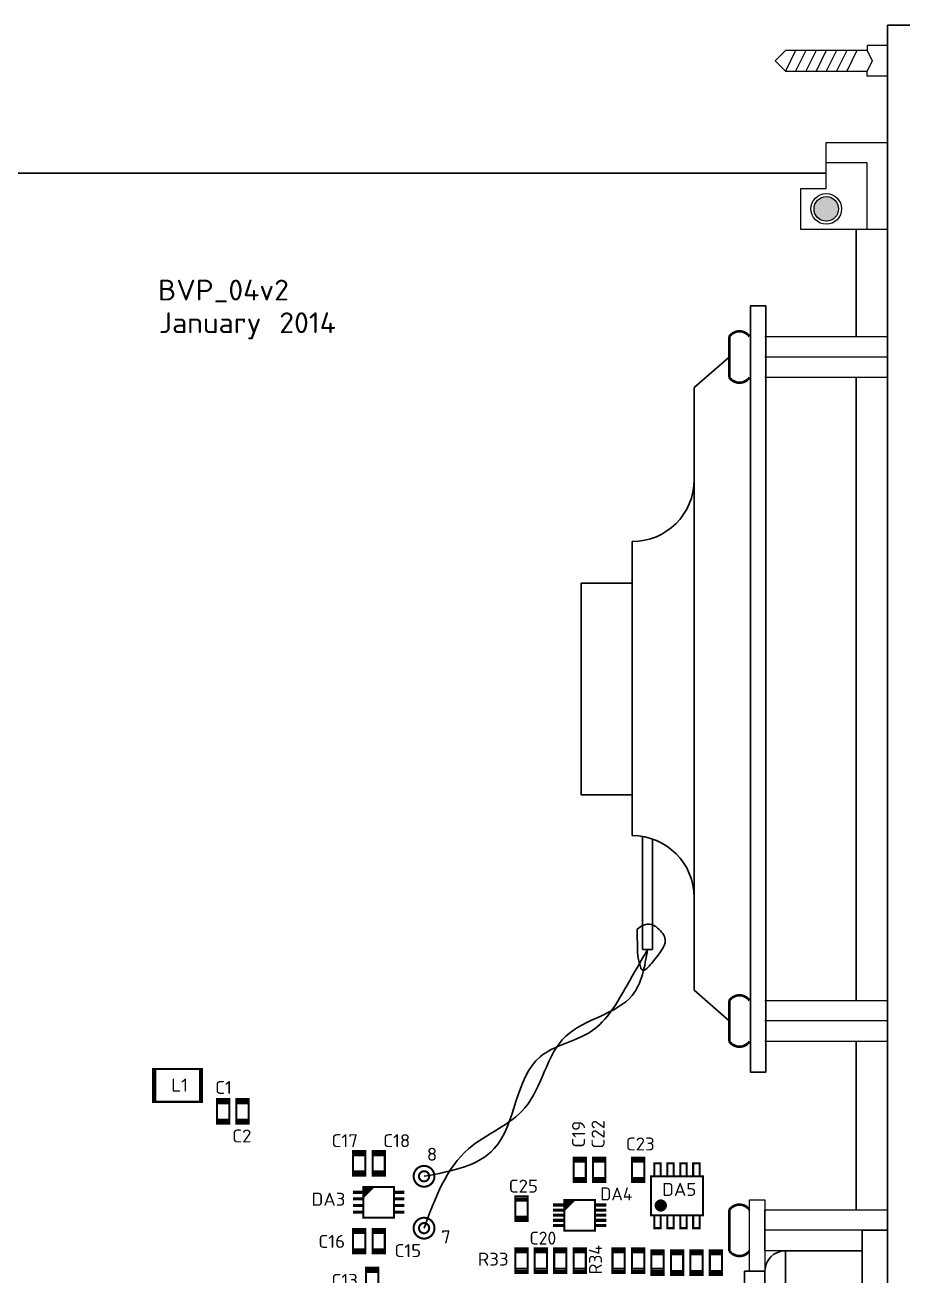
# Model space of a CAD drawing. Header units: millimetres. Extents: x -300 to 586, y -3087 to -2824.
# Drawn here: x -214.5 to -128.5, y -2947 to -2824.5 of the extents above; entities that cross this region are included whole.
import ezdxf
from ezdxf.enums import TextEntityAlignment as Align

# ---------------------------------------------------------------- set-up
doc = ezdxf.new("R2010")
doc.units = ezdxf.units.MM
for name, color, linetype, lineweight in [('BOARD', 7, 'Continuous', 35), ('Panel', 7, 'Continuous', 35), ('PP', 9, 'Continuous', 20), ('TOP', 7, 'Continuous', 20), ('Wire', 7, 'Continuous', 35)]:
    doc.layers.add(name, color=color, linetype=linetype, lineweight=lineweight)
doc.layers.add('Mech', color=7, linetype='Continuous')
doc.styles.get("Standard").update_dxf_attribs({"font": 'txt.shx'})

msp = doc.modelspace()

# ---------------------------------------------------------------- hatches: boundary and pattern name
at = {"layer": 'Mech'}
msp.add_hatch(color=256, dxfattribs=at).paths.add_polyline_path([(-134.75, -2842.5, 1), (-137.25, -2842.5, 1)])

# ---------------------------------------------------------------- linework, layer by layer
at = {"layer": 'BOARD'}
for points in [[(-136, -3072.25), (-293.07, -3072.25), (-293.07, -2839), (-136, -2839)], [(-133.07, -2844.5), (-133.07, -2855)], [(-133.07, -2859), (-133.07, -2920)], [(-133.07, -2924), (-133.07, -2940.5)]]:
    msp.add_lwpolyline(points, dxfattribs=at)
at = {"layer": 'Mech'}
for p, q in [((-130, -2826.5), (-132, -2826.5)), ((-132, -2826.5), (-132, -2827)), ((-140, -2827), (-141, -2828)), ((-132, -2827), (-140, -2827)), ((-139, -2827), (-140, -2829)), ((-138, -2827), (-139, -2829)), ((-137, -2827), (-138, -2829)), ((-136, -2827), (-137, -2829)), ((-135, -2827), (-136, -2829)), ((-134, -2827), (-135, -2829)), ((-133, -2827), (-134, -2829)), ((-132, -2827), (-131.5, -2828)), ((-141, -2828), (-140, -2829)), ((-140, -2829), (-132, -2829)), ((-131.5, -2828), (-132, -2829)), ((-132, -2829.5), (-132, -2829)), ((-130, -2829.5), (-132, -2829.5)), ((-136, -2840.5), (-136, -2836)), ((-136, -2836), (-130, -2836)), ((-132, -2838), (-136, -2838)), ((-132, -2844.5), (-132, -2838)), ((-138.5, -2844.5), (-138.5, -2840.5)), ((-138.5, -2840.5), (-136, -2840.5)), ((-130, -2844.5), (-138.5, -2844.5)), ((-142, -2855), (-130, -2855)), ((-130, -2857), (-142, -2857)), ((-130, -2859), (-142, -2859)), ((-142, -2920), (-130, -2920)), ((-130, -2922), (-142, -2922)), ((-130, -2924), (-142, -2924)), ((-143.5, -2939.5), (-142, -2939.51)), ((-143.5, -2946.5), (-143.5, -2939.5)), ((-142, -2939.51), (-142, -2946.5)), ((-142, -2944.5), (-142, -2940.5)), ((-142, -2940.5), (-130, -2940.5)), ((-132.5, -2942.5), (-142, -2942.5)), ((-140, -2944.5), (-142, -2944.5))]:
    msp.add_line(p, q, dxfattribs=at)
at = {"layer": 'Mech', "lineweight": 50}
for p, q in [((-145.5, -2855), (-145.5, -2859)), ((-145.5, -2920), (-145.5, -2924)), ((-145.5, -2940.5), (-145.5, -2944.5))]:
    msp.add_line(p, q, dxfattribs=at)
at = {"layer": 'Mech'}
for radius in [1.5, 1.2]:
    msp.add_circle((-136, -2842.5), radius, dxfattribs=at)
at = {"layer": 'Mech', "lineweight": 50}
for centre, start, end in [((-144.5, -2855.75), 36.8699, 143.1301), ((-144.5, -2858.25), 216.8699, 323.1301), ((-144.5, -2920.75), 36.8699, 143.1301), ((-144.5, -2923.25), 216.8699, 323.1301), ((-144.5, -2941.25), 36.8699, 143.1301), ((-144.5, -2943.75), 216.8699, 323.1301)]:
    msp.add_arc(centre, 1.25, start, end, dxfattribs=at)
at = {"layer": 'Panel'}
for p, q in [((-130, -2824.5), (-130, -3086.5)), ((-130, -2824.5), (-127, -2824.5)), ((-148.93, -2860), (-145.5, -2857)), ((-148.64, -2859.75), (-148.93, -2860)), ((-148.93, -2860), (-148.93, -2919)), ((-155, -2875.07), (-155, -2903.85)), ((-160, -2879.15), (-160, -2899.85)), ((-160, -2879.15), (-155, -2879.15)), ((-160, -2899.85), (-155, -2899.85)), ((-153.99, -2903.93), (-153.99, -2915)), ((-153, -2915), (-153, -2904.19)), ((-153.99, -2915), (-153, -2915)), ((-148.93, -2919), (-145.5, -2922)), ((-132.5, -2942.5), (-132.5, -2968.5)), ((-130, -2942.5), (-132.5, -2942.5)), ((-132.5, -2944.5), (-140, -2944.5)), ((-140, -2966.5), (-140, -2944.5)), ((-142, -2946.5), (-144, -2946.5)), ((-144, -2946.5), (-144, -2964.5)), ((-142, -2946.5), (-142, -2964.5))]:
    msp.add_line(p, q, dxfattribs=at)
msp.add_lwpolyline([(-141.93, -2852), (-143.43, -2852), (-143.43, -2927), (-141.93, -2927)], close=True, dxfattribs=at)
for centre, radius, start, end in [((-155, -2869), 6.07, 270, 0), ((-155, -2909.92), 6.07, 0, 90), ((-140, -2946.5), 2, 90, 180)]:
    msp.add_arc(centre, radius, start, end, dxfattribs=at)
at = {"layer": 'PP'}
for points, const_width in [([(-201.91, -2926.72), (-197.11, -2926.72), (-197.11, -2929.92), (-201.91, -2929.92), (-201.91, -2926.72)], 0.2), ([(-201.71, -2926.72), (-201.71, -2929.92)], 0.2), ([(-197.31, -2926.72), (-197.31, -2929.92)], 0.2), ([(-194.46, -2929.66), (-194.46, -2932.06), (-195.66, -2932.06), (-195.66, -2929.66), (-194.46, -2929.66), (-194.46, -2929.86), (-195.66, -2929.86), (-195.66, -2930.06), (-194.46, -2930.06)], 0.2), ([(-193.76, -2929.66), (-192.56, -2929.66), (-192.56, -2932.06), (-193.76, -2932.06), (-193.76, -2929.66)], 0.2), ([(-192.56, -2929.86), (-193.76, -2929.86)], 0.2), ([(-193.76, -2930.06), (-192.56, -2930.06)], 0.2), ([(-194.46, -2932.06), (-195.66, -2932.06), (-195.66, -2931.66), (-194.46, -2931.66), (-194.46, -2931.86), (-195.66, -2931.86)], 0.2), ([(-192.56, -2931.66), (-193.76, -2931.66)], 0.2), ([(-192.56, -2931.86), (-193.76, -2931.86)], 0.2), ([(-182.33, -2937.14), (-182.33, -2934.74), (-181.13, -2934.74), (-181.13, -2937.14), (-182.33, -2937.14), (-182.33, -2936.94), (-181.13, -2936.94), (-181.13, -2936.74), (-182.33, -2936.74)], 0.2), ([(-182.33, -2934.74), (-181.13, -2934.74), (-181.13, -2935.14), (-182.33, -2935.14), (-182.33, -2934.94), (-181.13, -2934.94)], 0.2), ([(-180.42, -2934.74), (-179.22, -2934.74), (-179.22, -2937.14), (-180.42, -2937.14), (-180.42, -2934.74)], 0.2), ([(-179.22, -2934.94), (-180.42, -2934.94)], 0.2), ([(-180.42, -2935.14), (-179.22, -2935.14)], 0.2), ([(-160.74, -2937.78), (-160.74, -2935.38), (-159.54, -2935.38), (-159.54, -2937.78), (-160.74, -2937.78), (-160.74, -2937.57), (-159.54, -2937.57), (-159.54, -2937.38), (-160.74, -2937.38)], 0.2), ([(-160.74, -2935.38), (-159.54, -2935.38), (-159.54, -2935.78), (-160.74, -2935.78), (-160.74, -2935.57), (-159.54, -2935.57)], 0.2), ([(-157.63, -2937.78), (-158.83, -2937.78), (-158.83, -2935.38), (-157.63, -2935.38), (-157.63, -2937.78)], 0.2), ([(-158.83, -2935.57), (-157.63, -2935.57)], 0.2), ([(-158.83, -2935.78), (-157.63, -2935.78)], 0.2), ([(-153.82, -2937.78), (-155.02, -2937.78), (-155.02, -2935.38), (-153.82, -2935.38), (-153.82, -2937.78)], 0.2), ([(-155.02, -2935.57), (-153.82, -2935.57)], 0.2), ([(-155.02, -2935.78), (-153.82, -2935.78)], 0.2), ([(-179.22, -2936.74), (-180.42, -2936.74)], 0.2), ([(-179.22, -2936.94), (-180.42, -2936.94)], 0.2), ([(-152.84, -2937.21), (-152.84, -2935.94), (-152.2, -2935.94), (-152.2, -2937.21)], 0.2), ([(-151.57, -2937.21), (-151.57, -2935.94), (-150.93, -2935.94), (-150.93, -2937.21)], 0.2), ([(-150.3, -2937.21), (-150.3, -2935.94), (-149.66, -2935.94), (-149.66, -2937.21)], 0.2), ([(-149.03, -2937.21), (-149.03, -2935.94), (-148.39, -2935.94), (-148.39, -2937.21)], 0.2), ([(-157.63, -2937.38), (-158.83, -2937.38)], 0.2), ([(-158.83, -2937.57), (-157.63, -2937.57)], 0.2), ([(-153.82, -2937.38), (-155.02, -2937.38)], 0.2), ([(-155.02, -2937.57), (-153.82, -2937.57)], 0.2), ([(-153.15, -2941.02), (-153.15, -2937.21), (-148.07, -2937.21), (-148.07, -2940.3)], 0.2), ([(-153.15, -2941.02), (-153.15, -2937.21), (-148.07, -2937.21), (-148.07, -2941.02), (-153.15, -2941.02)], 0.2), ([(-182.35, -2938.78), (-181.37, -2938.78)], 0.3), ([(-182.35, -2939.43), (-181.37, -2939.43)], 0.3), ([(-181.12, -2938.25), (-181.32, -2938.45)], 0.2), ([(-180.92, -2938.25), (-181.32, -2938.65)], 0.2), ([(-180.72, -2938.25), (-181.32, -2938.85)], 0.2), ([(-180.52, -2938.25), (-181.32, -2939.05)], 0.2), ([(-180.32, -2938.25), (-181.32, -2939.25)], 0.2), ([(-181.32, -2941.25), (-181.32, -2938.25), (-178.32, -2938.25), (-178.32, -2941.25), (-181.32, -2941.25)], 0.2), ([(-178.29, -2938.78), (-177.31, -2938.78)], 0.3), ([(-178.29, -2939.43), (-177.31, -2939.43)], 0.3), ([(-165.25, -2939.18), (-165.25, -2941.59), (-166.45, -2941.59), (-166.45, -2939.18), (-165.25, -2939.18), (-165.25, -2939.39), (-166.45, -2939.39), (-166.45, -2939.59), (-165.25, -2939.59)], 0.2), ([(-182.35, -2940.07), (-181.37, -2940.07)], 0.3), ([(-182.35, -2940.72), (-181.37, -2940.72)], 0.3), ([(-178.29, -2940.07), (-177.31, -2940.07)], 0.3), ([(-178.29, -2940.72), (-177.31, -2940.72)], 0.3), ([(-162.74, -2940.02), (-161.74, -2940.02)], 0.3), ([(-162.74, -2940.52), (-161.74, -2940.52)], 0.3), ([(-161.44, -2939.52), (-161.64, -2939.72)], 0.2), ([(-161.24, -2939.52), (-161.64, -2939.92)], 0.2), ([(-160.84, -2939.52), (-161.64, -2940.32)], 0.2), ([(-160.64, -2939.52), (-161.64, -2940.52)], 0.2), ([(-161.64, -2942.52), (-161.64, -2939.52), (-158.64, -2939.52), (-158.64, -2942.52), (-161.64, -2942.52)], 0.2), ([(-161.64, -2940.12), (-161.04, -2939.52)], 0.2), ([(-158.54, -2940.02), (-157.54, -2940.02)], 0.3), ([(-158.54, -2940.52), (-157.54, -2940.52)], 0.3), ([(-165.25, -2941.59), (-166.45, -2941.59), (-166.45, -2941.18), (-165.25, -2941.18), (-165.25, -2941.39), (-166.45, -2941.39)], 0.2), ([(-162.74, -2941.02), (-161.74, -2941.02)], 0.3), ([(-162.74, -2941.52), (-161.74, -2941.52)], 0.3), ([(-158.54, -2941.02), (-157.54, -2941.02)], 0.3), ([(-158.54, -2941.52), (-157.54, -2941.52)], 0.3), ([(-150.93, -2941.02), (-153.15, -2941.02)], 0.2), ([(-152.84, -2941.02), (-152.84, -2942.29), (-152.2, -2942.29), (-152.2, -2941.02)], 0.2), ([(-151.57, -2941.02), (-151.57, -2942.29), (-150.93, -2942.29), (-150.93, -2941.02)], 0.2), ([(-150.3, -2941.02), (-150.3, -2942.29), (-149.66, -2942.29), (-149.66, -2941.02)], 0.2), ([(-149.03, -2941.02), (-149.03, -2942.29), (-148.39, -2942.29), (-148.39, -2941.02)], 0.2), ([(-181.13, -2944.76), (-182.33, -2944.76), (-182.33, -2942.36), (-181.13, -2942.36), (-181.13, -2944.76)], 0.2), ([(-182.33, -2942.56), (-181.13, -2942.56)], 0.2), ([(-182.33, -2942.76), (-181.13, -2942.76)], 0.2), ([(-179.22, -2944.76), (-180.42, -2944.76), (-180.42, -2942.36), (-179.22, -2942.36), (-179.22, -2944.76)], 0.2), ([(-180.42, -2942.56), (-179.22, -2942.56)], 0.2), ([(-180.42, -2942.76), (-179.22, -2942.76)], 0.2), ([(-162.74, -2942.02), (-161.74, -2942.02)], 0.3), ([(-158.54, -2942.02), (-157.54, -2942.02)], 0.3), ([(-165.25, -2944.26), (-166.45, -2944.26), (-166.45, -2946.66), (-165.25, -2946.66), (-165.25, -2944.26)], 0.2), ([(-163.35, -2946.66), (-164.55, -2946.66), (-164.55, -2944.26), (-163.35, -2944.26), (-163.35, -2946.66)], 0.2), ([(-161.44, -2946.66), (-162.64, -2946.66), (-162.64, -2944.26), (-161.44, -2944.26), (-161.44, -2946.66)], 0.2), ([(-160.74, -2946.66), (-159.54, -2946.66), (-159.54, -2944.26), (-160.74, -2944.26), (-160.74, -2946.66)], 0.2), ([(-156.93, -2944.26), (-155.73, -2944.26), (-155.73, -2946.66), (-156.93, -2946.66), (-156.93, -2944.26)], 0.2), ([(-153.82, -2944.26), (-155.02, -2944.26), (-155.02, -2946.66), (-153.82, -2946.66), (-153.82, -2944.26)], 0.2), ([(-181.13, -2944.36), (-182.33, -2944.36)], 0.2), ([(-182.33, -2944.56), (-181.13, -2944.56)], 0.2), ([(-179.22, -2944.36), (-180.42, -2944.36)], 0.2), ([(-180.42, -2944.56), (-179.22, -2944.56)], 0.2), ([(-166.45, -2944.47), (-165.25, -2944.47)], 0.2), ([(-166.45, -2944.66), (-165.25, -2944.66)], 0.2), ([(-164.55, -2944.47), (-163.35, -2944.47)], 0.2), ([(-164.55, -2944.66), (-163.35, -2944.66)], 0.2), ([(-162.64, -2944.47), (-161.44, -2944.47)], 0.2), ([(-162.64, -2944.66), (-161.44, -2944.66)], 0.2), ([(-159.54, -2944.47), (-160.74, -2944.47)], 0.2), ([(-159.54, -2944.66), (-160.74, -2944.66)], 0.2), ([(-155.73, -2944.47), (-156.93, -2944.47)], 0.2), ([(-156.93, -2944.66), (-155.73, -2944.66)], 0.2), ([(-155.02, -2944.47), (-153.82, -2944.47)], 0.2), ([(-155.02, -2944.66), (-153.82, -2944.66)], 0.2), ([(-151.92, -2944.47), (-151.92, -2946.86), (-153.12, -2946.86), (-153.12, -2944.47), (-151.92, -2944.47), (-151.92, -2944.66), (-153.12, -2944.66), (-153.12, -2944.86), (-151.92, -2944.86)], 0.2), ([(-150.01, -2944.47), (-151.21, -2944.47), (-151.21, -2946.86), (-150.01, -2946.86), (-150.01, -2944.47)], 0.2), ([(-151.21, -2944.66), (-150.01, -2944.66)], 0.2), ([(-151.21, -2944.86), (-150.01, -2944.86)], 0.2), ([(-148.11, -2944.47), (-149.31, -2944.47), (-149.31, -2946.86), (-148.11, -2946.86), (-148.11, -2944.47)], 0.2), ([(-149.31, -2944.66), (-148.11, -2944.66)], 0.2), ([(-149.31, -2944.86), (-148.11, -2944.86)], 0.2), ([(-147.4, -2946.86), (-147.4, -2944.47), (-146.2, -2944.47), (-146.2, -2946.86), (-147.4, -2946.86), (-147.4, -2946.66), (-146.2, -2946.66), (-146.2, -2946.47), (-147.4, -2946.47)], 0.2), ([(-147.4, -2944.47), (-146.2, -2944.47), (-146.2, -2944.86), (-147.4, -2944.86), (-147.4, -2944.66), (-146.2, -2944.66)], 0.2), ([(-181.06, -2946.17), (-179.86, -2946.17), (-179.86, -2948.57), (-181.06, -2948.57), (-181.06, -2946.17)], 0.2), ([(-179.86, -2946.37), (-181.06, -2946.37)], 0.2), ([(-181.06, -2946.57), (-179.86, -2946.57)], 0.2), ([(-166.45, -2946.26), (-165.25, -2946.26)], 0.2), ([(-166.45, -2946.47), (-165.25, -2946.47)], 0.2), ([(-163.35, -2946.26), (-164.55, -2946.26)], 0.2), ([(-164.55, -2946.47), (-163.35, -2946.47)], 0.2), ([(-161.44, -2946.26), (-162.64, -2946.26)], 0.2), ([(-162.64, -2946.47), (-161.44, -2946.47)], 0.2), ([(-159.54, -2946.26), (-160.74, -2946.26)], 0.2), ([(-159.54, -2946.47), (-160.74, -2946.47)], 0.2), ([(-155.73, -2946.26), (-156.93, -2946.26)], 0.2), ([(-155.73, -2946.47), (-156.93, -2946.47)], 0.2), ([(-155.02, -2946.26), (-153.82, -2946.26)], 0.2), ([(-155.02, -2946.47), (-153.82, -2946.47)], 0.2), ([(-151.92, -2946.66), (-153.12, -2946.66), (-153.12, -2946.26), (-151.92, -2946.26), (-151.92, -2946.47), (-153.12, -2946.47)], 0.2), ([(-151.92, -2946.86), (-153.12, -2946.86), (-153.12, -2946.47), (-151.92, -2946.47), (-151.92, -2946.66), (-153.12, -2946.66)], 0.2), ([(-151.21, -2946.47), (-150.01, -2946.47)], 0.2), ([(-151.21, -2946.66), (-150.01, -2946.66)], 0.2), ([(-149.31, -2946.47), (-148.11, -2946.47)], 0.2), ([(-149.31, -2946.66), (-148.11, -2946.66)], 0.2)]:
    msp.add_lwpolyline(points, dxfattribs=dict(at, const_width=const_width))
at = {"layer": 'PP', "const_width": 0.6}
msp.add_lwpolyline([(-151.9, -2940.07, 1), (-152.5, -2940.07, 1), (-151.9, -2940.07)], format="xyb", dxfattribs=at)
at = {"layer": 'TOP', "const_width": 0.2}
for points in [[(-174.36, -2937.21, 1), (-176.4, -2937.21, 1), (-174.36, -2937.21)], [(-174.88, -2937.21, 1), (-175.88, -2937.21, 1), (-174.88, -2937.21)], [(-174.36, -2942.29, 1), (-176.4, -2942.29, 1), (-174.36, -2942.29)], [(-174.88, -2942.29, 1), (-175.88, -2942.29, 1), (-174.88, -2942.29)]]:
    msp.add_lwpolyline(points, format="xyb", dxfattribs=at)
at = {"layer": 'Wire'}
msp.add_open_spline([(-154.5, -2913), (-153.55, -2912.24), (-152.58, -2912.7), (-151.5, -2914), (-152, -2915), (-154, -2917.5), (-154.5, -2915.5), (-154.5, -2915.5), (-154.5, -2913)], degree=3, knots=[0, 0, 0, 0, 5.830951, 10.303086, 14.303086, 15.717299, 17.953367, 24.35649, 24.35649, 24.35649, 24.35649], dxfattribs=at)
for points in [[(-153.49, -2915), (-155, -2919.5), (-161.5, -2923.5), (-165.5, -2930.5), (-171, -2934.5), (-175.38, -2942.29)], [(-153.49, -2915), (-155.5, -2918.5), (-159, -2923), (-164, -2925.5), (-168.5, -2934.5), (-175.38, -2937.21)]]:
    msp.add_spline(points, degree=3, dxfattribs=at)

# ---------------------------------------------------------------- texts
at = {"layer": 'PP'}
for s, p in [('BVP_04v2', (-201.44, -2851.46)), ('January 2014', (-201.34, -2854.66))]:
    msp.add_text(s, height=2.032, dxfattribs=at).set_placement(p)
for s, width, p in [('L1', 1.019685, (-199.31, -2928.92)), ('C1', 1.019685, (-195.02, -2929.15)), ('C2', 1.019685, (-193.22, -2933.9)), ('C17', 1.019685, (-183.15, -2934.36)), ('C18', 1.019685, (-178.06, -2934.36)), ('C23', 1.019685, (-154.21, -2934.68)), ('C25', 1.019685, (-165.66, -2938.81)), ('DA5', 1.019685, (-150.4, -2939.13)), ('DA3', 1.019685, (-184.74, -2940.09)), ('DA4', 0.95, (-156.55, -2939.57)), ('C16', 1.019685, (-184.42, -2944.22)), ('C20', 0.95, (-163.75, -2943.9)), ('C15', 1.019685, (-176.97, -2945.12)), ('R33', 1.019685, (-168.61, -2945.96)), ('C13', 1.019685, (-183.15, -2948.04))]:
    msp.add_text(s, height=1.27, dxfattribs=dict(at, width=width)).set_placement(p, align=Align.CENTER)
for s, width, p in [('C19', 1.019685, (-159.62, -2933.09)), ('C22', 1.019685, (-157.71, -2933.09)), ('R34', 0.95, (-157.96, -2945.37))]:
    msp.add_text(s, height=1.27, rotation=90, dxfattribs=dict(at, width=width)).set_placement(p, align=Align.CENTER)
at = {"layer": 'TOP', "width": 1.019685}
for s, p in [('8', (-175.11, -2935.69)), ('7', (-173.71, -2943.78))]:
    msp.add_text(s, height=1.27, dxfattribs=at).set_placement(p)

doc.saveas('drawing.dxf')
